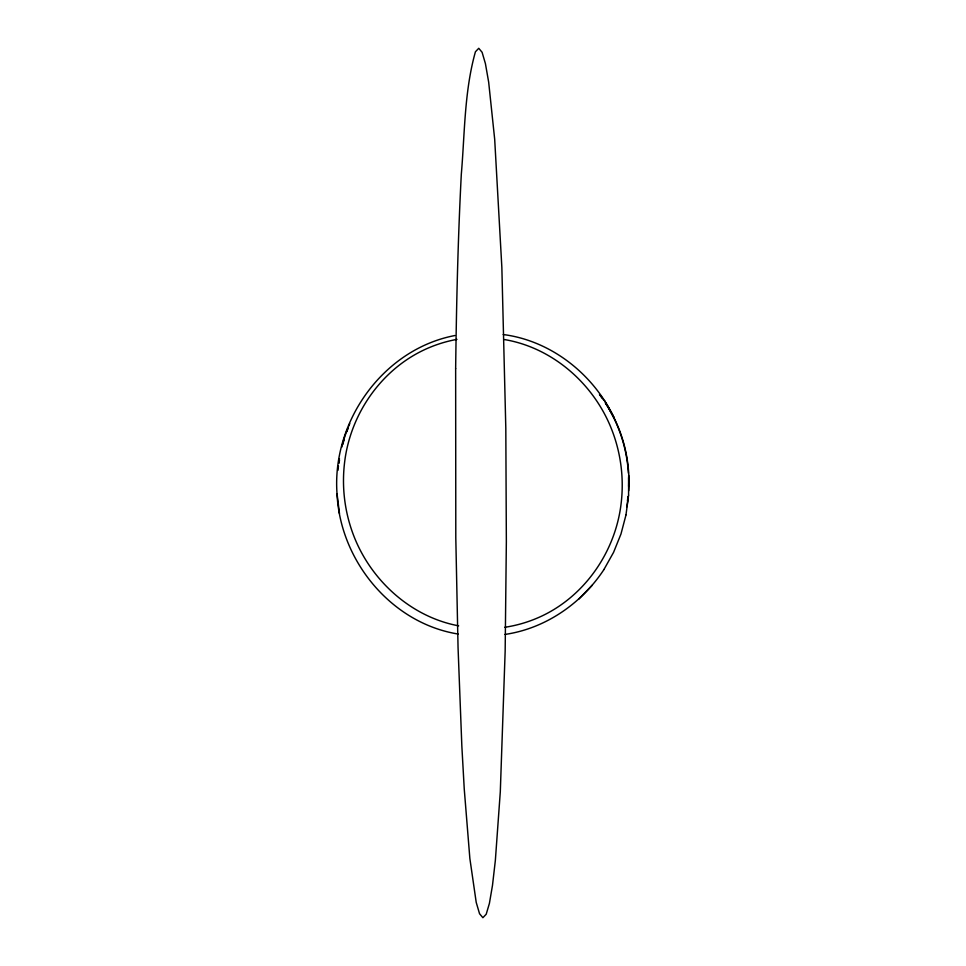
<?xml version="1.0" encoding="UTF-8"?>
<svg xmlns="http://www.w3.org/2000/svg" width="966" height="966" viewBox="0 0 966 966"><rect width="100%" height="100%" fill="white"/><g stroke="black" fill="none" stroke-linecap="round" stroke-linejoin="round"><path stroke-width="1.45" d="M458.138 634.034C391.242 623.263 340.117 560.654 337.037 493.88C331.64 421.768 383.007 349.221 454.974 335.516M628.564 495.16L628.673 475.296M625.992 514.842L628.588 495.16M626.016 514.842L620.969 534.017L613.579 552.335L603.955 569.493M504.904 634.433C545.355 628.588 581.701 603.448 603.979 569.493M578.694 599.198L592.267 585.203M503.214 334.526C551.405 340.769 593.679 374.41 614.159 418L604.644 400.745M504.409 339.549C552.54 347.663 593.39 383.562 611.297 428.481A152.845 152.845 0 0 1 621.138 503.383C615.39 552.818 583.186 598.678 537.011 618.192A132.982 132.982 0 0 1 504.699 627.308M458.657 625.835C411.613 617.069 372.067 581.484 354.425 537.507A152.628 152.628 0 0 1 344.572 462.605C350.332 413.146 382.596 367.309 428.795 347.796A133.067 133.067 0 0 1 456.966 339.368M337.062 493.88L339.477 513.586M628.226 496.645A145.564 145.564 0 0 1 626.825 506.8M339.078 463.004A145.564 145.564 0 0 1 339.489 460.106M342.797 444.336A145.564 145.564 0 0 1 343.993 440.11M346.782 431.754A145.564 145.564 0 0 1 348.364 427.66M599.765 394.563A145.564 145.564 0 0 1 604.016 400.528M605.634 402.979A145.564 145.564 0 0 1 628.697 490.8M627.936 496.645A145.564 145.564 0 0 1 627.429 501.004M338.015 470.285A145.564 145.564 0 0 1 338.438 465.914M338.788 463.004A145.564 145.564 0 0 1 339.428 458.657M341.783 447.161A145.564 145.564 0 0 1 348.074 427.66M348.629 426.308A145.564 145.564 0 0 1 349.777 423.615M599.475 394.563A145.564 145.564 0 0 1 602.06 398.113M605.344 402.979A145.564 145.564 0 0 1 628.407 473.219M628.6 477.615A145.564 145.564 0 0 1 628.6 486.393M455.65 368.614L455.795 537.82L458.053 647.558L461.845 746.09L464.248 789.005L469.862 858.496L476.214 902.389L479.547 913.727L482.891 917.7L486.2 914.234L489.412 903.391L492.491 885.351L495.353 860.428L500.303 791.746L505.158 651.144L506.353 541.66L505.81 428.18L501.849 267.328L494.689 139.309L488.663 82.134L485.415 63.611L482.094 52.273L478.75 48.3L475.429 51.766C464.248 91.468 464.815 133.417 461.313 174.242C457.944 238.988 456.447 303.807 455.65 368.614"/></g></svg>
